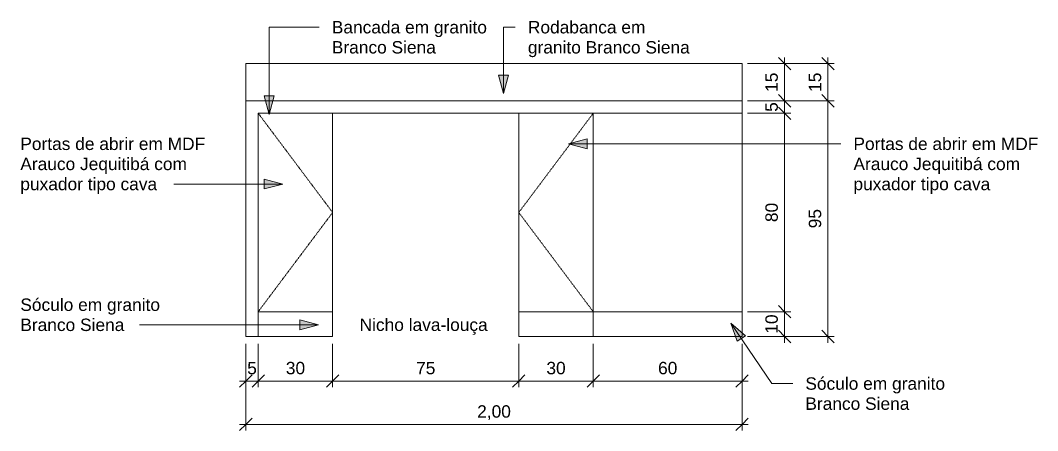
# Model space of a CAD drawing. Header units: millimetres. Extents: x -7702 to 17735, y -16958 to 1800.
# Drawn here: x 13636 to 17735, y 146 to 1800 of the extents above; entities that cross this region are included whole.
import ezdxf

# ---------------------------------------------------------------- set-up
doc = ezdxf.new("R2010")
doc.units = ezdxf.units.MM
doc.linetypes.add('Overhead', pattern=[3.96875, 2.38125, -1.5875])
for name, color, linetype, lineweight in [('A-ANNO-DIMS', 211, 'Continuous', 9), ('A-ANNO-DIMS-25', 211, 'Continuous', 9), ('A-DETL-THIN', 151, 'Continuous', 9), ('A-FLOR-OVHD', 1, 'Overhead', 9), ('G-ANNO-TEXT', 231, 'Continuous', 9)]:
    doc.layers.add(name, color=color, linetype=linetype, lineweight=lineweight)
doc.styles.add('@Arial Unicode MS', font='ARIALUNI.TTF', dxfattribs={"height": 50})
doc.styles.add('Arial', font='arial.ttf', dxfattribs={"height": 50})
doc.dimstyles.new('CRT_-__Metros_-_Linha_de_chamada_3_5_mm', dxfattribs={"dimscale": 304.8, "dimtxt": 50.292243, "dimasz": 0.164042, "dimexe": 0.082021, "dimexo": 0.0625, "dimgap": 0.04101, "dimtad": 1, "dimdec": 0, "dimlfac": 0.1, "dimdsep": 46, "dimtxsty": '@Arial Unicode MS', "dimblk1": 'OBLIQUE', "dimblk2": 'OBLIQUE', "dimsah": 1, "dimcen": 0.09, "dimdle": 0.082021, "dimazin": 0, "dimtfac": 1, "dimtdec": 4, "dimtix": 1, "dimtmove": 0, "dimatfit": 3, "dimfxl": 0.492126, "dimfxlon": 1, "dimtvp": 1, "dimtolj": 1, "dimtzin": 0, "dimarcsym": 2})
doc.dimstyles.new('CRT_-__Metros_-_Linha_de_chamada_3_5_mm_1', dxfattribs={"dimscale": 304.8, "dimtxt": 50.292243, "dimasz": 0.164042, "dimexe": 0.082021, "dimexo": 0.0625, "dimgap": 0.04101, "dimtad": 1, "dimlfac": 0.001, "dimrnd": 0.01, "dimzin": 0, "dimdsep": 46, "dimtxsty": '@Arial Unicode MS', "dimblk1": 'OBLIQUE', "dimblk2": 'OBLIQUE', "dimsah": 1, "dimcen": 0.09, "dimdle": 0.082021, "dimazin": 0, "dimtfac": 1, "dimtdec": 4, "dimtix": 1, "dimtmove": 0, "dimatfit": 3, "dimfxl": 0.492126, "dimfxlon": 1, "dimtvp": 1, "dimtolj": 1, "dimtzin": 0, "dimarcsym": 2})

# ---------------------------------------------------------------- blocks, each defined once
blk = doc.blocks.new('DIMBLOCK62-VISTA ESQUERDA BANCADA COZINHA')
at = {"layer": 'A-ANNO-DIMS-25'}
for p, q in [((15944.2, 495.8), (15944.2, 320.8)), ((15944.2, 345.8), (15944.2, 495.8)), ((16544.2, 495.8), (16544.2, 320.8)), ((16544.2, 345.8), (16544.2, 495.8)), ((16569.2, 345.8), (15944.2, 345.8))]:
    blk.add_line(p, q, dxfattribs=at)
at = {"layer": 'A-ANNO-DIMS-25', "lineweight": 18}
for p, q in [((15944.2, 345.8), (15969.2, 370.8)), ((16544.2, 345.8), (16569.2, 370.8)), ((15944.2, 345.8), (15919.2, 320.8)), ((16544.2, 345.8), (16519.2, 320.8))]:
    blk.add_line(p, q, dxfattribs=at)
at = {"layer": 'A-ANNO-DIMS-25', "color": 0, "insert": (16205.5, 423.2), "char_height": 50, "width": 92.937, "attachment_point": 1, "line_spacing_factor": 1.117605, "style": '@Arial Unicode MS'}
blk.add_mtext('60', dxfattribs=at)
blk = doc.blocks.new('_Oblique')
at = {"color": 0, "linetype": 'ByBlock', "lineweight": -2}
blk.add_line((-0.5, -0.5), (0.5, 0.5), dxfattribs=at)
blk = doc.blocks.new('DIMBLOCK63-VISTA ESQUERDA BANCADA COZINHA')
at = {"layer": 'A-ANNO-DIMS-25'}
for p, q in [((15644.2, 495.8), (15644.2, 320.8)), ((15644.2, 345.8), (15644.2, 495.8)), ((15944.2, 495.8), (15944.2, 320.8)), ((15944.2, 345.8), (15944.2, 495.8)), ((15944.2, 345.8), (15644.2, 345.8))]:
    blk.add_line(p, q, dxfattribs=at)
at = {"layer": 'A-ANNO-DIMS-25', "lineweight": 18}
for p, q in [((15644.2, 345.8), (15669.2, 370.8)), ((15944.2, 345.8), (15969.2, 370.8)), ((15644.2, 345.8), (15619.2, 320.8)), ((15944.2, 345.8), (15919.2, 320.8))]:
    blk.add_line(p, q, dxfattribs=at)
at = {"layer": 'A-ANNO-DIMS-25', "color": 0, "insert": (15755.5, 423.2), "char_height": 50, "width": 92.937, "attachment_point": 1, "line_spacing_factor": 1.117605, "style": '@Arial Unicode MS'}
blk.add_mtext('30', dxfattribs=at)
blk = doc.blocks.new('DIMBLOCK64-VISTA ESQUERDA BANCADA COZINHA')
at = {"layer": 'A-ANNO-DIMS-25'}
for p, q in [((14894.2, 495.8), (14894.2, 320.8)), ((14894.2, 345.8), (14894.2, 495.8)), ((15644.2, 495.8), (15644.2, 320.8)), ((15644.2, 345.8), (15644.2, 495.8)), ((15644.2, 345.8), (14894.2, 345.8))]:
    blk.add_line(p, q, dxfattribs=at)
at = {"layer": 'A-ANNO-DIMS-25', "lineweight": 18}
for p, q in [((14894.2, 345.8), (14919.2, 370.8)), ((15644.2, 345.8), (15669.2, 370.8)), ((14894.2, 345.8), (14869.2, 320.8)), ((15644.2, 345.8), (15619.2, 320.8))]:
    blk.add_line(p, q, dxfattribs=at)
at = {"layer": 'A-ANNO-DIMS-25', "color": 0, "insert": (15230.5, 423.2), "char_height": 50, "width": 92.937, "attachment_point": 1, "line_spacing_factor": 1.117605, "style": '@Arial Unicode MS'}
blk.add_mtext('75', dxfattribs=at)
blk = doc.blocks.new('DIMBLOCK65-VISTA ESQUERDA BANCADA COZINHA')
at = {"layer": 'A-ANNO-DIMS-25'}
for p, q in [((14594.2, 495.8), (14594.2, 320.8)), ((14594.2, 345.8), (14594.2, 495.8)), ((14894.2, 495.8), (14894.2, 320.8)), ((14894.2, 345.8), (14894.2, 495.8)), ((14894.2, 345.8), (14594.2, 345.8))]:
    blk.add_line(p, q, dxfattribs=at)
at = {"layer": 'A-ANNO-DIMS-25', "lineweight": 18}
for p, q in [((14594.2, 345.8), (14619.2, 370.8)), ((14894.2, 345.8), (14919.2, 370.8)), ((14594.2, 345.8), (14569.2, 320.8)), ((14894.2, 345.8), (14869.2, 320.8))]:
    blk.add_line(p, q, dxfattribs=at)
at = {"layer": 'A-ANNO-DIMS-25', "color": 0, "insert": (14705.5, 423.2), "char_height": 50, "width": 92.937, "attachment_point": 1, "line_spacing_factor": 1.117605, "style": '@Arial Unicode MS'}
blk.add_mtext('30', dxfattribs=at)
blk = doc.blocks.new('DIMBLOCK66-VISTA ESQUERDA BANCADA COZINHA')
at = {"layer": 'A-ANNO-DIMS-25'}
for p, q in [((14544.2, 495.8), (14544.2, 320.8)), ((14544.2, 345.8), (14544.2, 495.8)), ((14594.2, 495.8), (14594.2, 320.8)), ((14594.2, 345.8), (14594.2, 495.8)), ((14594.2, 345.8), (14519.2, 345.8))]:
    blk.add_line(p, q, dxfattribs=at)
at = {"layer": 'A-ANNO-DIMS-25', "lineweight": 18}
for p, q in [((14544.2, 345.8), (14569.2, 370.8)), ((14594.2, 345.8), (14619.2, 370.8)), ((14544.2, 345.8), (14519.2, 320.8)), ((14594.2, 345.8), (14569.2, 320.8))]:
    blk.add_line(p, q, dxfattribs=at)
at = {"layer": 'A-ANNO-DIMS-25', "color": 0, "insert": (14549.8, 423.2), "char_height": 50, "width": 46.468, "attachment_point": 1, "line_spacing_factor": 1.117605, "style": '@Arial Unicode MS'}
blk.add_mtext('5', dxfattribs=at)
blk = doc.blocks.new('DIMBLOCK67-VISTA ESQUERDA BANCADA COZINHA')
at = {"layer": 'A-ANNO-DIMS-25'}
for p, q in [((14544.2, 320.8), (14544.2, 145.8)), ((14544.2, 170.8), (14544.2, 320.8)), ((16544.2, 320.8), (16544.2, 145.8)), ((16544.2, 170.8), (16544.2, 320.8)), ((16569.2, 170.8), (14519.2, 170.8))]:
    blk.add_line(p, q, dxfattribs=at)
at = {"layer": 'A-ANNO-DIMS-25', "lineweight": 18}
for p, q in [((14544.2, 170.8), (14519.2, 145.8)), ((14544.2, 170.8), (14569.2, 195.8)), ((16544.2, 170.8), (16519.2, 145.8)), ((16544.2, 170.8), (16569.2, 195.8))]:
    blk.add_line(p, q, dxfattribs=at)
at = {"layer": 'A-ANNO-DIMS-25', "color": 0, "insert": (15476.5, 248.2), "char_height": 50, "width": 162.337, "attachment_point": 1, "line_spacing_factor": 1.117605, "style": '@Arial Unicode MS'}
blk.add_mtext('2,00', dxfattribs=at)
blk = doc.blocks.new('DIMBLOCK68-VISTA ESQUERDA BANCADA COZINHA')
at = {"layer": 'A-ANNO-DIMS-25'}
for p, q in [((16565.3, 625.5), (16740.3, 625.5)), ((16715.3, 625.5), (16565.3, 625.5)), ((16715.3, 500.5), (16715.3, 625.5)), ((16565.3, 525.5), (16740.3, 525.5)), ((16715.3, 525.5), (16565.3, 525.5))]:
    blk.add_line(p, q, dxfattribs=at)
at = {"layer": 'A-ANNO-DIMS-25', "lineweight": 18}
for p, q in [((16715.3, 625.5), (16690.3, 650.5)), ((16715.3, 625.5), (16740.3, 600.5)), ((16715.3, 525.5), (16690.3, 550.5)), ((16715.3, 525.5), (16740.3, 500.5))]:
    blk.add_line(p, q, dxfattribs=at)
at = {"layer": 'A-ANNO-DIMS-25', "color": 0, "insert": (16637.9, 536.7), "char_height": 50, "width": 92.937, "attachment_point": 1, "rotation": 90, "line_spacing_factor": 1.117605, "style": '@Arial Unicode MS'}
blk.add_mtext('10', dxfattribs=at)
blk = doc.blocks.new('DIMBLOCK69-VISTA ESQUERDA BANCADA COZINHA')
at = {"layer": 'A-ANNO-DIMS-25', "lineweight": 18}
for p, q in [((16715.3, 1425.5), (16690.3, 1450.5)), ((16715.3, 1425.5), (16740.3, 1400.5)), ((16715.3, 625.5), (16690.3, 650.5)), ((16715.3, 625.5), (16740.3, 600.5))]:
    blk.add_line(p, q, dxfattribs=at)
at = {"layer": 'A-ANNO-DIMS-25'}
for p, q in [((16565.3, 1425.5), (16740.3, 1425.5)), ((16715.3, 1425.5), (16565.3, 1425.5)), ((16715.3, 625.5), (16715.3, 1425.5)), ((16565.3, 625.5), (16740.3, 625.5)), ((16715.3, 625.5), (16565.3, 625.5))]:
    blk.add_line(p, q, dxfattribs=at)
at = {"layer": 'A-ANNO-DIMS-25', "color": 0, "insert": (16637.9, 986.7), "char_height": 50, "width": 92.937, "attachment_point": 1, "rotation": 90, "line_spacing_factor": 1.117605, "style": '@Arial Unicode MS'}
blk.add_mtext('80', dxfattribs=at)
blk = doc.blocks.new('DIMBLOCK70-VISTA ESQUERDA BANCADA COZINHA')
at = {"layer": 'A-ANNO-DIMS-25', "lineweight": 18}
for p, q in [((16715.3, 1475.5), (16690.3, 1500.5)), ((16715.3, 1425.5), (16690.3, 1450.5)), ((16715.3, 1475.5), (16740.3, 1450.5)), ((16715.3, 1425.5), (16740.3, 1400.5))]:
    blk.add_line(p, q, dxfattribs=at)
at = {"layer": 'A-ANNO-DIMS-25'}
for p, q in [((16565.3, 1475.5), (16740.3, 1475.5)), ((16715.3, 1475.5), (16565.3, 1475.5)), ((16715.3, 1425.5), (16715.3, 1475.5)), ((16565.3, 1425.5), (16740.3, 1425.5)), ((16715.3, 1425.5), (16565.3, 1425.5))]:
    blk.add_line(p, q, dxfattribs=at)
at = {"layer": 'A-ANNO-DIMS-25', "color": 0, "insert": (16637.9, 1431.1), "char_height": 50, "width": 46.468, "attachment_point": 1, "rotation": 90, "line_spacing_factor": 1.117605, "style": '@Arial Unicode MS'}
blk.add_mtext('5', dxfattribs=at)
blk = doc.blocks.new('DIMBLOCK71-VISTA ESQUERDA BANCADA COZINHA')
at = {"layer": 'A-ANNO-DIMS-25', "lineweight": 18}
for p, q in [((16715.3, 1625.5), (16690.3, 1650.5)), ((16715.3, 1625.5), (16740.3, 1600.5)), ((16715.3, 1475.5), (16690.3, 1500.5)), ((16715.3, 1475.5), (16740.3, 1450.5))]:
    blk.add_line(p, q, dxfattribs=at)
at = {"layer": 'A-ANNO-DIMS-25'}
for p, q in [((16715.3, 1475.5), (16715.3, 1650.5)), ((16565.3, 1625.5), (16740.3, 1625.5)), ((16715.3, 1625.5), (16565.3, 1625.5)), ((16565.3, 1475.5), (16740.3, 1475.5)), ((16715.3, 1475.5), (16565.3, 1475.5))]:
    blk.add_line(p, q, dxfattribs=at)
at = {"layer": 'A-ANNO-DIMS-25', "color": 0, "insert": (16637.9, 1511.7), "char_height": 50, "width": 92.937, "attachment_point": 1, "rotation": 90, "line_spacing_factor": 1.117605, "style": '@Arial Unicode MS'}
blk.add_mtext('15', dxfattribs=at)
blk = doc.blocks.new('DIMBLOCK72-VISTA ESQUERDA BANCADA COZINHA')
at = {"layer": 'A-ANNO-DIMS-25', "lineweight": 18}
for p, q in [((16890.3, 1475.5), (16865.3, 1500.5)), ((16890.3, 1475.5), (16915.3, 1450.5)), ((16890.3, 525.5), (16865.3, 550.5)), ((16890.3, 525.5), (16915.3, 500.5))]:
    blk.add_line(p, q, dxfattribs=at)
at = {"layer": 'A-ANNO-DIMS-25'}
for p, q in [((16740.3, 1475.5), (16915.3, 1475.5)), ((16890.3, 1475.5), (16740.3, 1475.5)), ((16890.3, 500.5), (16890.3, 1475.5)), ((16740.3, 525.5), (16915.3, 525.5)), ((16890.3, 525.5), (16740.3, 525.5))]:
    blk.add_line(p, q, dxfattribs=at)
at = {"layer": 'A-ANNO-DIMS-25', "color": 0, "insert": (16812.9, 961.7), "char_height": 50, "width": 92.937, "attachment_point": 1, "rotation": 90, "line_spacing_factor": 1.117605, "style": '@Arial Unicode MS'}
blk.add_mtext('95', dxfattribs=at)
blk = doc.blocks.new('DIMBLOCK73-VISTA ESQUERDA BANCADA COZINHA')
at = {"layer": 'A-ANNO-DIMS-25', "lineweight": 18}
for p, q in [((16890.3, 1625.5), (16865.3, 1650.5)), ((16890.3, 1625.5), (16915.3, 1600.5)), ((16890.3, 1475.5), (16865.3, 1500.5)), ((16890.3, 1475.5), (16915.3, 1450.5))]:
    blk.add_line(p, q, dxfattribs=at)
at = {"layer": 'A-ANNO-DIMS-25'}
for p, q in [((16890.3, 1475.5), (16890.3, 1650.5)), ((16740.3, 1625.5), (16915.3, 1625.5)), ((16890.3, 1625.5), (16740.3, 1625.5)), ((16740.3, 1475.5), (16915.3, 1475.5)), ((16890.3, 1475.5), (16740.3, 1475.5))]:
    blk.add_line(p, q, dxfattribs=at)
at = {"layer": 'A-ANNO-DIMS-25', "color": 0, "insert": (16812.9, 1511.7), "char_height": 50, "width": 92.937, "attachment_point": 1, "rotation": 90, "line_spacing_factor": 1.117605, "style": '@Arial Unicode MS'}
blk.add_mtext('15', dxfattribs=at)

msp = doc.modelspace()

# ---------------------------------------------------------------- hatches: boundary and pattern name
at = {"layer": 'G-ANNO-TEXT'}
for points in [[(15582.39, 1504.679), (15602.486, 1579.679), (15562.294, 1579.679)], [(14638.742, 1420.739), (14658.838, 1495.739), (14618.646, 1495.739)], [(15844.263, 1302.311), (15919.263, 1282.214), (15919.263, 1322.407)], [(14693.665, 1140.253), (14618.665, 1160.349), (14618.665, 1120.157)], [(14837.248, 572.524), (14762.248, 592.621), (14762.248, 552.428)], [(16498.731, 579.491), (16524.149, 506.123), (16557.427, 528.662)]]:
    msp.add_hatch(color=7, dxfattribs=at).paths.add_polyline_path(points)

# ---------------------------------------------------------------- linework, layer by layer
at = {"layer": 'A-DETL-THIN'}
for p, q in [((16544.184, 1625.465), (14544.184, 1625.465)), ((14544.184, 1625.465), (14544.184, 1475.465)), ((16544.184, 1475.465), (16544.184, 1625.465)), ((14544.184, 1475.465), (14544.184, 525.465)), ((14544.184, 1475.465), (16544.184, 1475.465)), ((16544.184, 1425.465), (16544.184, 1475.465)), ((14894.184, 1425.465), (14594.184, 1425.465)), ((14594.184, 1425.465), (14594.184, 625.465)), ((14894.184, 1425.465), (15644.184, 1425.465)), ((14894.184, 625.465), (14894.184, 1425.465)), ((15944.184, 1425.465), (15644.184, 1425.465)), ((15644.184, 1425.465), (15644.184, 625.465)), ((16544.184, 1425.465), (15944.184, 1425.465)), ((15944.184, 1425.465), (15944.184, 625.465)), ((16544.184, 625.465), (16544.184, 1425.465)), ((14594.184, 625.465), (14594.184, 525.465)), ((14894.184, 625.465), (14594.184, 625.465)), ((14894.184, 525.465), (14894.184, 625.465)), ((15644.184, 625.465), (15644.184, 525.465)), ((16544.184, 625.465), (15644.184, 625.465)), ((15944.184, 625.465), (15944.184, 525.465)), ((16544.184, 525.465), (16544.184, 625.465)), ((14544.184, 525.465), (14594.184, 525.465)), ((14594.184, 525.465), (14894.184, 525.465)), ((15644.184, 525.465), (16544.184, 525.465))]:
    msp.add_line(p, q, dxfattribs=at)
at = {"layer": 'A-FLOR-OVHD'}
for p, q in [((14594.184, 1425.465), (14894.184, 1025.465)), ((15944.184, 1425.465), (15644.184, 1025.465)), ((14894.184, 1025.465), (14594.184, 625.465)), ((15644.184, 1025.465), (15944.184, 625.465))]:
    msp.add_line(p, q, dxfattribs=at)
at = {"layer": 'G-ANNO-TEXT', "color": 7}
for p, q in [((14638.742, 1772.465), (14840.044, 1772.465)), ((14638.742, 1420.739), (14638.742, 1772.465)), ((15582.39, 1772.465), (15630.136, 1772.465)), ((15582.39, 1504.679), (15582.39, 1772.465)), ((15602.486, 1579.679), (15562.294, 1579.679)), ((15562.294, 1579.679), (15582.39, 1504.679)), ((15582.39, 1504.679), (15602.486, 1579.679)), ((14658.838, 1495.739), (14618.646, 1495.739)), ((14618.646, 1495.739), (14638.742, 1420.739)), ((14638.742, 1420.739), (14658.838, 1495.739)), ((15919.263, 1322.407), (15844.263, 1302.311)), ((15919.263, 1282.214), (15919.263, 1322.407)), ((15844.263, 1302.311), (15919.263, 1282.214)), ((15844.263, 1302.311), (16942.047, 1302.311)), ((14693.665, 1140.253), (14618.665, 1160.349)), ((14618.665, 1160.349), (14618.665, 1120.157)), ((14484.359, 1140.253), (14253.507, 1140.253)), ((14693.665, 1140.253), (14484.359, 1140.253)), ((14618.665, 1120.157), (14693.665, 1140.253)), ((14837.248, 572.524), (14762.248, 592.621)), ((14762.248, 592.621), (14762.248, 552.428)), ((16498.731, 579.491), (16524.149, 506.123)), ((16557.427, 528.662), (16498.731, 579.491)), ((16498.731, 579.491), (16663.787, 335.787)), ((14276.02, 572.524), (14116.254, 572.524)), ((14837.248, 572.524), (14276.02, 572.524)), ((14762.248, 552.428), (14837.248, 572.524)), ((16524.149, 506.123), (16557.427, 528.662)), ((16663.787, 335.787), (16748.29, 335.787))]:
    msp.add_line(p, q, dxfattribs=at)

# ---------------------------------------------------------------- texts
at = {"layer": 'G-ANNO-TEXT', "color": 7, "char_height": 50, "attachment_point": 1, "style": 'Arial'}
for s, insert, width in [('Bancada em granito ', (14890.844, 1797.465), 799.68328), ('Rodabanca em ', (15680.936, 1797.465), 611.28672), ('Branco Siena', (14890.844, 1716.437), 521.09687), ('granito Branco Siena', (15680.936, 1716.437), 809.70437), ('Portas de abrir em MDF ', (13635.506, 1327.311), 943.98703), ('Portas de abrir em MDF ', (16992.847, 1327.311), 943.98703), ('Arauco Jequitibá com ', (13635.506, 1246.282), 859.80984), ('Arauco Jequitibá com ', (16992.847, 1246.282), 859.80984), ('puxador tipo cava', (13635.506, 1165.253), 687.44703), ('puxador tipo cava', (16992.847, 1165.253), 687.44703), ('Sóculo em granito ', (13635.506, 678.553), 715.50609), ('Branco Siena', (13635.506, 597.524), 521.09687), ('Nicho lava-louça', (15002.738, 597.84), 645.35844), ('Sóculo em granito ', (16799.09, 360.787), 715.50609), ('Branco Siena', (16799.09, 279.758), 521.09687)]:
    msp.add_mtext(s, dxfattribs=dict(at, insert=insert, width=width))

# ---------------------------------------------------------------- dimensions: what is measured, and where the dimension line sits
at = {"layer": 'A-ANNO-DIMS'}
for base, p1, p2, override, picture, middle in [((16715.269, 1625.465), (16565.269, 1475.465), (16565.269, 1625.465), {"dimpost": '<>', "dimfxl": 150}, 'DIMBLOCK71-VISTA ESQUERDA BANCADA COZINHA', (16677.223, 1550.465)), ((16890.269, 1625.465), (16740.269, 1475.465), (16740.269, 1625.465), {"dimpost": '<>', "dimfxl": 150}, 'DIMBLOCK73-VISTA ESQUERDA BANCADA COZINHA', (16852.223, 1550.465)), ((16715.269, 1475.465), (16565.269, 1425.465), (16565.269, 1475.465), {"dimpost": '<>', "dimfxl": 50}, 'DIMBLOCK70-VISTA ESQUERDA BANCADA COZINHA', (16677.343, 1450.465)), ((16890.269, 1475.465), (16740.269, 525.465), (16740.269, 1475.465), {"dimpost": '<>', "dimfxl": 950}, 'DIMBLOCK72-VISTA ESQUERDA BANCADA COZINHA', (16852.223, 1000.465)), ((16715.269, 1425.465), (16565.269, 625.465), (16565.269, 1425.465), {"dimpost": '<>', "dimfxl": 800}, 'DIMBLOCK69-VISTA ESQUERDA BANCADA COZINHA', (16677.223, 1025.465)), ((16715.269, 625.465), (16565.269, 525.465), (16565.269, 625.465), {"dimpost": '<>', "dimfxl": 100}, 'DIMBLOCK68-VISTA ESQUERDA BANCADA COZINHA', (16677.223, 575.465))]:
    dim = msp.add_linear_dim(base=base, p1=p1, p2=p2, angle=90, dimstyle='CRT_-__Metros_-_Linha_de_chamada_3_5_mm', override=override, dxfattribs=at)
    dim.commit()
    dim.dimension.update_dxf_attribs({"geometry": picture, "text_midpoint": middle})
for base, p1, p2, dimstyle, override, picture, middle in [((14544.184, 345.806), (14594.184, 495.806), (14544.184, 495.806), 'CRT_-__Metros_-_Linha_de_chamada_3_5_mm', {"dimpost": '<>', "dimfxl": 50}, 'DIMBLOCK66-VISTA ESQUERDA BANCADA COZINHA', (14569.184, 383.733)), ((14594.184, 345.806), (14894.184, 495.806), (14594.184, 495.806), 'CRT_-__Metros_-_Linha_de_chamada_3_5_mm', {"dimpost": '<>', "dimfxl": 300}, 'DIMBLOCK65-VISTA ESQUERDA BANCADA COZINHA', (14744.184, 383.852)), ((14894.184, 345.806), (15644.184, 495.806), (14894.184, 495.806), 'CRT_-__Metros_-_Linha_de_chamada_3_5_mm', {"dimpost": '<>', "dimfxl": 750}, 'DIMBLOCK64-VISTA ESQUERDA BANCADA COZINHA', (15269.184, 383.733)), ((15644.184, 345.806), (15944.184, 495.806), (15644.184, 495.806), 'CRT_-__Metros_-_Linha_de_chamada_3_5_mm', {"dimpost": '<>', "dimfxl": 300}, 'DIMBLOCK63-VISTA ESQUERDA BANCADA COZINHA', (15794.184, 383.852)), ((15944.184, 345.806), (16544.184, 495.806), (15944.184, 495.806), 'CRT_-__Metros_-_Linha_de_chamada_3_5_mm', {"dimpost": '<>', "dimfxl": 600}, 'DIMBLOCK62-VISTA ESQUERDA BANCADA COZINHA', (16244.184, 383.852)), ((14544.184, 170.806), (16544.184, 320.806), (14544.184, 320.806), 'CRT_-__Metros_-_Linha_de_chamada_3_5_mm_1', {"dimpost": '<>', "dimfxl": 2000}, 'DIMBLOCK67-VISTA ESQUERDA BANCADA COZINHA', (15544.184, 208.852))]:
    dim = msp.add_linear_dim(base=base, p1=p1, p2=p2, dimstyle=dimstyle, override=override, dxfattribs=at)
    dim.commit()
    dim.dimension.update_dxf_attribs({"geometry": picture, "text_midpoint": middle})

doc.saveas('drawing.dxf')
